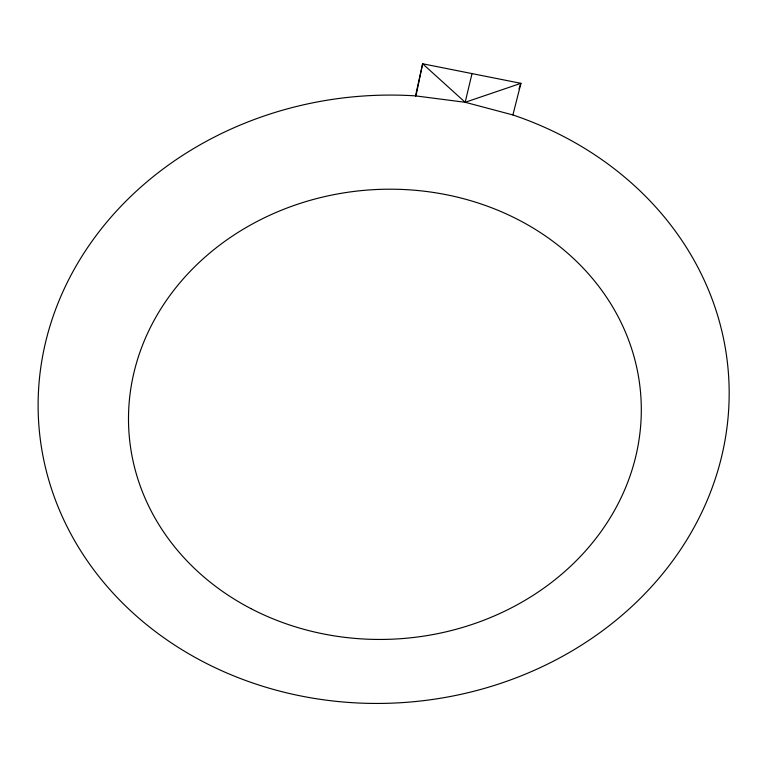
<?xml version="1.0" encoding="UTF-8"?>
<svg xmlns="http://www.w3.org/2000/svg" width="767" height="767" viewBox="0 0 767 767"><rect width="100%" height="100%" fill="white"/><g stroke="black" fill="none" stroke-linecap="round" stroke-linejoin="round"><path stroke-width="1.15" d="M415.963 95.98L422.636 63.776L520.937 83.325L512.893 114.945A345.754 303.924 -4.4 0 1 621.893 615.364A345.754 303.924 -4.4 0 1 57.257 504.772A345.754 303.924 -4.4 0 1 415.513 95.875L422.636 63.776L465.176 102.289L512.893 114.945M415.513 95.875L465.176 102.289L472.012 73.594M518.981 88.876L520.937 83.325L465.176 102.289M250.857 608.576A256.59 224.932 -4.4 0 0 641.222 415.685A256.59 224.932 -4.4 0 0 262.64 218.643A256.59 224.932 -4.4 0 0 250.857 608.576"/></g></svg>
